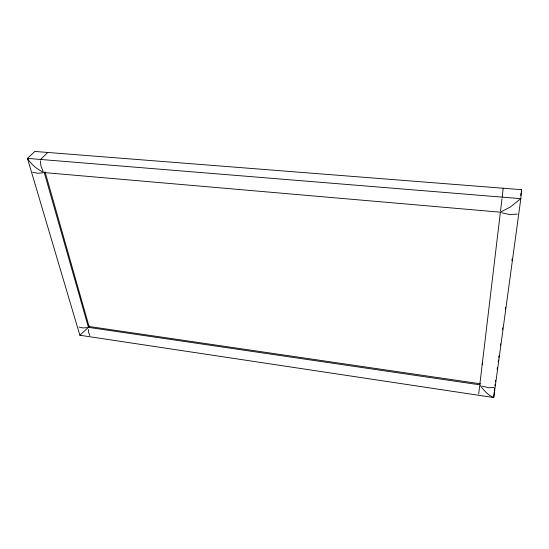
<?xml version="1.0" encoding="UTF-8"?>
<svg xmlns="http://www.w3.org/2000/svg" width="549" height="549" viewBox="0 0 549 549"><rect width="100%" height="100%" fill="white"/><g stroke="black" fill="none" stroke-linecap="round" stroke-linejoin="round"><path stroke-width="0.82" d="M521.55 189.679L520.829 198.656L493.723 397.551L79.866 335.247L27.45 158.387L34.841 151.449L521.55 189.679L521.324 191.347M494.251 392.02L493.729 397.524C487.78 395.095 483.36 389.996 479.778 384.828L479.97 383.168M494.368 390.826L494.608 388.267M502.184 197.132L503.207 188.238M479.627 386.112L478.687 394.031M501.999 198.717L500.564 210.699M482.152 364.653L482.358 362.951M500.4 212.051L479.778 384.828L88.43 327.362L79.886 335.24M494.903 385.851L495.123 384.245M495.452 381.836L495.665 380.237M497.14 369.381L497.373 367.686M498.176 361.743L498.41 360.048M498.753 357.495L498.986 355.8M500.372 345.609L500.599 343.914M502.561 329.482L502.795 327.787M505.327 309.108L505.56 307.413M511.901 260.72L512.135 259.018M520.761 195.519L521.097 193.015M89.37 326.031L88.43 327.362L44.277 172.592C37.449 169.655 31.403 164.707 27.45 158.387L520.829 198.656L510.357 206.98L500.386 212.189L44.277 172.592M40.53 159.457L47.777 152.464M493.942 387.409L488.644 387.759L482.043 386.077M87.291 327.623L82.824 327.938L79.035 327.053M517.343 214.11L509.403 214.481L501.711 212.751M42.946 172.853L37.785 173.258L32.666 172.276M479.908 383.737L89.048 326.49L45.052 171.816M43.055 171.219L40.928 166.018L40.454 160.795M89.844 335.672L88.67 332.612L88.348 329.578"/></g></svg>
